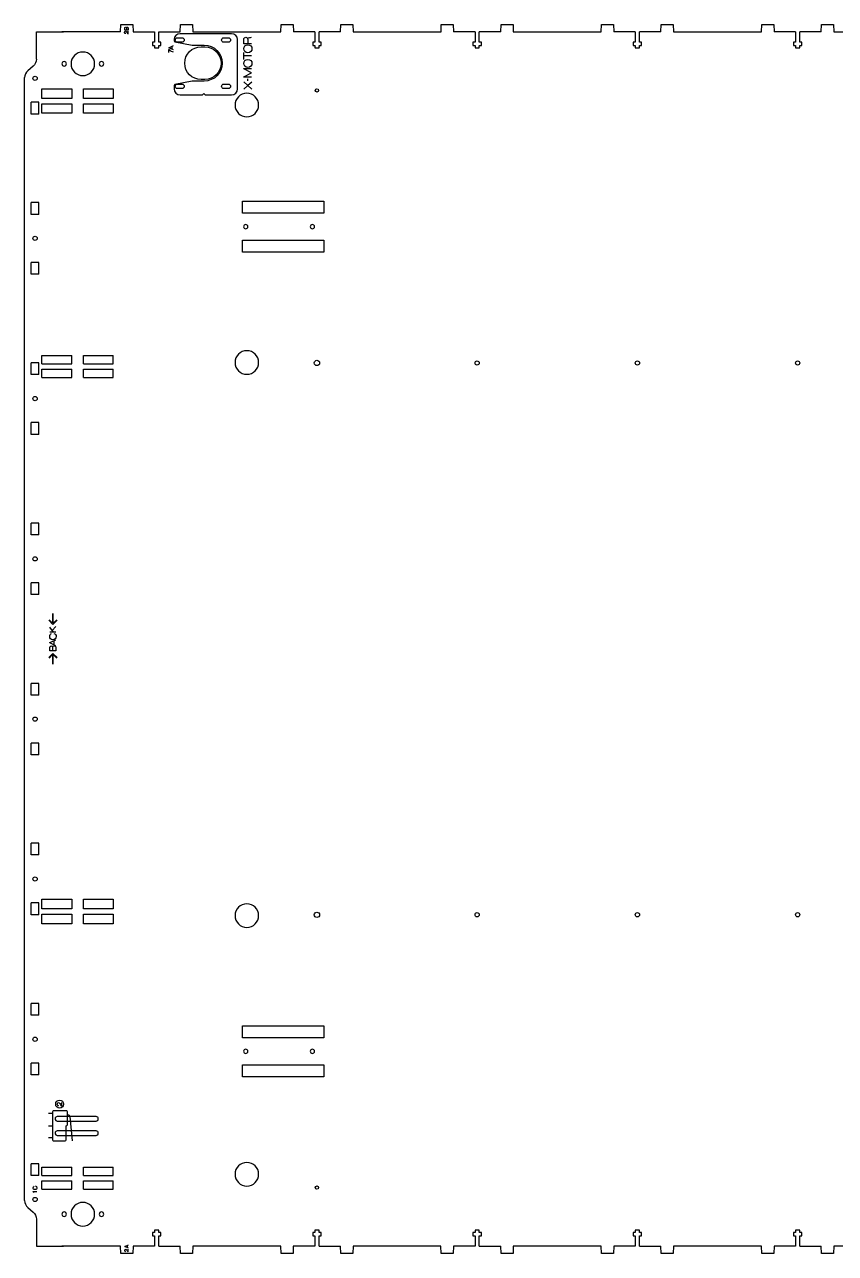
# Model space of a CAD drawing. Header units: millimetres. Extents: x -1172 to -28, y -862 to -38.
# Drawn here: x -1172 to -628, y -862 to -38 of the extents above; entities that cross this region are included whole.
import ezdxf

# ---------------------------------------------------------------- set-up
doc = ezdxf.new("R2010")
doc.units = ezdxf.units.MM
doc.layers.add('CUTS', color=1, linetype='Continuous', true_color=0xff0000)
doc.layers.add('TEXT', color=5, linetype='Continuous', true_color=0x0000ff)

msp = doc.modelspace()

# ---------------------------------------------------------------- linework, layer by layer
at = {"layer": 'CUTS', "color": 1, "lineweight": 25, "true_color": 0xff0000}
for p, q in [((-1107.24, -43.32), (-1107.04, -38.45)), ((-1107.04, -38.45), (-1099.01, -38.45)), ((-1099.01, -38.45), (-1098.81, -43.32)), ((-1067.23, -43.32), (-1067.03, -38.45)), ((-1067.03, -38.45), (-1059, -38.45)), ((-1059, -38.45), (-1058.8, -43.32)), ((-999.9, -43.32), (-999.7, -38.45)), ((-999.7, -38.45), (-991.67, -38.45)), ((-991.67, -38.45), (-991.47, -43.32)), ((-959.89, -43.32), (-959.69, -38.45)), ((-959.69, -38.45), (-951.66, -38.45)), ((-951.66, -38.45), (-951.46, -43.32)), ((-892.56, -43.32), (-892.36, -38.45)), ((-892.36, -38.45), (-884.33, -38.45)), ((-884.33, -38.45), (-884.13, -43.32)), ((-852.55, -43.32), (-852.35, -38.45)), ((-852.35, -38.45), (-844.32, -38.45)), ((-844.32, -38.45), (-844.12, -43.32)), ((-785.22, -43.32), (-785.02, -38.45)), ((-785.02, -38.45), (-776.99, -38.45)), ((-776.99, -38.45), (-776.79, -43.32)), ((-745.21, -43.32), (-745.01, -38.45)), ((-745.01, -38.45), (-736.98, -38.45)), ((-736.98, -38.45), (-736.78, -43.32)), ((-677.88, -43.32), (-677.68, -38.45)), ((-677.68, -38.45), (-669.65, -38.45)), ((-669.65, -38.45), (-669.45, -43.32)), ((-637.87, -43.32), (-637.67, -38.45)), ((-637.67, -38.45), (-629.64, -38.45)), ((-629.64, -38.45), (-629.44, -43.32)), ((-1163.5, -61.61), (-1163.5, -43.32)), ((-1163.5, -43.32), (-1145.39, -43.32)), ((-1107.24, -43.32), (-1146.59, -43.32)), ((-1098.81, -43.32), (-1084.46, -43.32)), ((-1084.46, -43.32), (-1084.46, -50.34)), ((-1081.6, -50.34), (-1081.6, -43.32)), ((-1081.6, -43.32), (-1067.23, -43.32)), ((-1058.8, -43.32), (-999.9, -43.32)), ((-977.12, -43.32), (-991.47, -43.32)), ((-977.12, -43.32), (-977.12, -50.34)), ((-974.26, -50.34), (-974.26, -43.32)), ((-959.89, -43.32), (-974.26, -43.32)), ((-951.46, -43.32), (-892.56, -43.32)), ((-869.78, -43.32), (-884.13, -43.32)), ((-869.78, -43.32), (-869.78, -50.34)), ((-866.92, -50.34), (-866.92, -43.32)), ((-852.55, -43.32), (-866.92, -43.32)), ((-844.12, -43.32), (-785.22, -43.32)), ((-762.44, -43.32), (-776.79, -43.32)), ((-762.44, -43.32), (-762.44, -50.34)), ((-759.58, -50.34), (-759.58, -43.32)), ((-745.21, -43.32), (-759.58, -43.32)), ((-736.78, -43.32), (-677.88, -43.32)), ((-655.1, -43.32), (-669.45, -43.32)), ((-655.1, -43.32), (-655.1, -50.34)), ((-652.24, -50.34), (-652.24, -43.32)), ((-637.87, -43.32), (-652.24, -43.32)), ((-629.44, -43.32), (-570.54, -43.32)), ((-1084.46, -50.34), (-1085.86, -50.34)), ((-1085.86, -50.34), (-1085.86, -52.54)), ((-1085.86, -52.54), (-1084.46, -52.54)), ((-1084.46, -52.54), (-1084.46, -53.98)), ((-1084.46, -53.98), (-1081.6, -53.98)), ((-1080.2, -50.34), (-1081.6, -50.34)), ((-1081.6, -53.98), (-1081.6, -52.54)), ((-1081.6, -52.54), (-1080.2, -52.54)), ((-1080.2, -52.54), (-1080.2, -50.34)), ((-977.12, -50.34), (-978.52, -50.34)), ((-978.52, -50.34), (-978.52, -52.54)), ((-978.52, -52.54), (-977.12, -52.54)), ((-977.12, -52.54), (-977.12, -53.98)), ((-977.12, -53.98), (-974.26, -53.98)), ((-972.86, -50.34), (-974.26, -50.34)), ((-974.26, -53.98), (-974.26, -52.54)), ((-974.26, -52.54), (-972.86, -52.54)), ((-972.86, -52.54), (-972.86, -50.34)), ((-869.78, -50.34), (-871.18, -50.34)), ((-871.18, -50.34), (-871.18, -52.54)), ((-871.18, -52.54), (-869.78, -52.54)), ((-869.78, -52.54), (-869.78, -53.98)), ((-869.78, -53.98), (-866.92, -53.98)), ((-865.52, -50.34), (-866.92, -50.34)), ((-866.92, -53.98), (-866.92, -52.54)), ((-866.92, -52.54), (-865.52, -52.54)), ((-865.52, -52.54), (-865.52, -50.34)), ((-762.44, -50.34), (-763.84, -50.34)), ((-763.84, -50.34), (-763.84, -52.54)), ((-763.84, -52.54), (-762.44, -52.54)), ((-762.44, -52.54), (-762.44, -53.98)), ((-762.44, -53.98), (-759.58, -53.98)), ((-758.18, -50.34), (-759.58, -50.34)), ((-759.58, -53.98), (-759.58, -52.54)), ((-759.58, -52.54), (-758.18, -52.54)), ((-758.18, -52.54), (-758.18, -50.34)), ((-655.1, -50.34), (-656.5, -50.34)), ((-656.5, -50.34), (-656.5, -52.54)), ((-656.5, -52.54), (-655.1, -52.54)), ((-655.1, -52.54), (-655.1, -53.98)), ((-655.1, -53.98), (-652.24, -53.98)), ((-650.84, -50.34), (-652.24, -50.34)), ((-652.24, -52.54), (-650.84, -52.54)), ((-652.24, -53.98), (-652.24, -52.54)), ((-650.84, -52.54), (-650.84, -50.34)), ((-1171.5, -826.13), (-1171.5, -74)), ((-1161.86, -90.53), (-1167.06, -90.53)), ((-1167.06, -98.41), (-1167.06, -90.53)), ((-1161.86, -98.41), (-1161.86, -90.53)), ((-1161.86, -98.41), (-1167.06, -98.41)), ((-1161.86, -157.71), (-1167.06, -157.71)), ((-1167.06, -165.59), (-1167.06, -157.71)), ((-1161.86, -165.59), (-1161.86, -157.71)), ((-1161.86, -165.59), (-1167.06, -165.59)), ((-1161.86, -197.71), (-1167.06, -197.71)), ((-1167.06, -205.59), (-1167.06, -197.71)), ((-1161.86, -205.59), (-1167.06, -205.59)), ((-1161.86, -205.59), (-1161.86, -197.71)), ((-1159.93, -260.03), (-1139.93, -260.03)), ((-1159.93, -265.63), (-1159.93, -260.03)), ((-1139.93, -265.63), (-1139.93, -260.03)), ((-1132.14, -260.03), (-1112.14, -260.03)), ((-1132.14, -265.63), (-1132.14, -260.03)), ((-1112.14, -265.63), (-1112.14, -260.03)), ((-1161.86, -265.05), (-1167.06, -265.05)), ((-1167.06, -272.93), (-1167.06, -265.05)), ((-1161.86, -272.93), (-1161.86, -265.05)), ((-1159.93, -265.63), (-1139.93, -265.63)), ((-1159.93, -269.23), (-1139.93, -269.23)), ((-1159.93, -274.83), (-1159.93, -269.23)), ((-1139.93, -274.83), (-1139.93, -269.23)), ((-1132.14, -265.63), (-1112.14, -265.63)), ((-1132.14, -274.83), (-1132.14, -269.23)), ((-1132.14, -269.23), (-1112.14, -269.23)), ((-1112.14, -274.83), (-1112.14, -269.23)), ((-1161.86, -272.93), (-1167.06, -272.93)), ((-1159.93, -274.83), (-1139.93, -274.83)), ((-1132.14, -274.83), (-1112.14, -274.83)), ((-1161.86, -305.05), (-1167.06, -305.05)), ((-1167.06, -312.93), (-1167.06, -305.05)), ((-1161.86, -312.93), (-1161.86, -305.05)), ((-1161.86, -312.93), (-1167.06, -312.93)), ((-1161.86, -372.39), (-1167.06, -372.39)), ((-1167.06, -380.27), (-1167.06, -372.39)), ((-1161.86, -380.27), (-1161.86, -372.39)), ((-1161.86, -380.27), (-1167.06, -380.27)), ((-1161.86, -412.39), (-1167.06, -412.39)), ((-1167.06, -420.27), (-1167.06, -412.39)), ((-1161.86, -420.27), (-1161.86, -412.39)), ((-1161.86, -420.27), (-1167.06, -420.27)), ((-1161.86, -479.73), (-1167.06, -479.73)), ((-1167.06, -487.61), (-1167.06, -479.73)), ((-1161.86, -487.61), (-1161.86, -479.73)), ((-1161.86, -487.61), (-1167.06, -487.61)), ((-1161.86, -519.73), (-1167.06, -519.73)), ((-1167.06, -527.61), (-1167.06, -519.73)), ((-1161.86, -527.61), (-1161.86, -519.73)), ((-1161.86, -527.61), (-1167.06, -527.61)), ((-1161.86, -586.8), (-1167.06, -586.8)), ((-1167.06, -594.68), (-1167.06, -586.8)), ((-1161.86, -594.68), (-1161.86, -586.8)), ((-1161.86, -594.68), (-1167.06, -594.68)), ((-1161.86, -626.8), (-1167.06, -626.8)), ((-1167.06, -634.68), (-1167.06, -626.8)), ((-1161.86, -634.68), (-1161.86, -626.8)), ((-1161.86, -634.68), (-1167.06, -634.68)), ((-1161.86, -694.14), (-1167.06, -694.14)), ((-1167.06, -702.02), (-1167.06, -694.14)), ((-1161.86, -702.02), (-1161.86, -694.14)), ((-1161.86, -702.02), (-1167.06, -702.02)), ((-1161.86, -734.14), (-1167.06, -734.14)), ((-1167.06, -742.02), (-1167.06, -734.14)), ((-1161.86, -742.02), (-1161.86, -734.14)), ((-1161.86, -742.02), (-1167.06, -742.02)), ((-1161.86, -801.48), (-1167.06, -801.48)), ((-1167.06, -809.36), (-1167.06, -801.48)), ((-1161.86, -809.36), (-1161.86, -801.48)), ((-1159.93, -803.74), (-1139.93, -803.74)), ((-1159.93, -809.34), (-1159.93, -803.74)), ((-1139.93, -809.34), (-1139.93, -803.74)), ((-1132.14, -803.74), (-1112.14, -803.74)), ((-1132.14, -809.34), (-1132.14, -803.74)), ((-1112.14, -809.34), (-1112.14, -803.74)), ((-1161.86, -809.36), (-1167.06, -809.36)), ((-1159.93, -809.34), (-1139.93, -809.34)), ((-1159.93, -812.94), (-1139.93, -812.94)), ((-1159.93, -818.54), (-1159.93, -812.94)), ((-1139.93, -818.54), (-1139.93, -812.94)), ((-1132.14, -809.34), (-1112.14, -809.34)), ((-1132.14, -818.54), (-1132.14, -812.94)), ((-1132.14, -812.94), (-1112.14, -812.94)), ((-1112.14, -818.54), (-1112.14, -812.94)), ((-1159.93, -818.54), (-1139.93, -818.54)), ((-1132.14, -818.54), (-1112.14, -818.54)), ((-1163.5, -838.52), (-1163.5, -856.68)), ((-1084.46, -847.46), (-1085.86, -847.46)), ((-1085.86, -847.46), (-1085.86, -849.66)), ((-1081.6, -846.02), (-1084.46, -846.02)), ((-1084.46, -846.02), (-1084.46, -847.46)), ((-1081.6, -847.46), (-1081.6, -846.02)), ((-1080.2, -847.46), (-1081.6, -847.46)), ((-1080.2, -849.66), (-1080.2, -847.46)), ((-977.12, -847.46), (-978.52, -847.46)), ((-978.52, -847.46), (-978.52, -849.66)), ((-974.26, -846.02), (-977.12, -846.02)), ((-977.12, -846.02), (-977.12, -847.46)), ((-974.26, -847.46), (-974.26, -846.02)), ((-972.86, -847.46), (-974.26, -847.46)), ((-972.86, -849.66), (-972.86, -847.46)), ((-869.78, -847.46), (-871.18, -847.46)), ((-871.18, -847.46), (-871.18, -849.66)), ((-866.92, -846.02), (-869.78, -846.02)), ((-869.78, -846.02), (-869.78, -847.46)), ((-866.92, -847.46), (-866.92, -846.02)), ((-865.52, -847.46), (-866.92, -847.46)), ((-865.52, -849.66), (-865.52, -847.46)), ((-763.84, -847.46), (-763.84, -849.66)), ((-762.44, -847.46), (-763.84, -847.46)), ((-759.58, -846.02), (-762.44, -846.02)), ((-762.44, -846.02), (-762.44, -847.46)), ((-759.58, -847.46), (-759.58, -846.02)), ((-758.18, -847.46), (-759.58, -847.46)), ((-758.18, -849.66), (-758.18, -847.46)), ((-655.1, -847.46), (-656.5, -847.46)), ((-656.5, -847.46), (-656.5, -849.66)), ((-652.24, -846.02), (-655.1, -846.02)), ((-655.1, -846.02), (-655.1, -847.46)), ((-652.24, -847.46), (-652.24, -846.02)), ((-650.84, -847.46), (-652.24, -847.46)), ((-650.84, -849.66), (-650.84, -847.46)), ((-1085.86, -849.66), (-1084.46, -849.66)), ((-1084.46, -849.66), (-1084.46, -856.68)), ((-1081.6, -856.68), (-1081.6, -849.66)), ((-1081.6, -849.66), (-1080.2, -849.66)), ((-978.52, -849.66), (-977.12, -849.66)), ((-977.12, -849.66), (-977.12, -856.68)), ((-974.26, -856.68), (-974.26, -849.66)), ((-974.26, -849.66), (-972.86, -849.66)), ((-871.18, -849.66), (-869.78, -849.66)), ((-869.78, -849.66), (-869.78, -856.68)), ((-866.92, -856.68), (-866.92, -849.66)), ((-866.92, -849.66), (-865.52, -849.66)), ((-763.84, -849.66), (-762.44, -849.66)), ((-762.44, -849.66), (-762.44, -856.68)), ((-759.58, -856.68), (-759.58, -849.66)), ((-759.58, -849.66), (-758.18, -849.66)), ((-656.5, -849.66), (-655.1, -849.66)), ((-655.1, -849.66), (-655.1, -856.68)), ((-652.24, -856.68), (-652.24, -849.66)), ((-652.24, -849.66), (-650.84, -849.66)), ((-1163.5, -856.68), (-1145.39, -856.68)), ((-1107.26, -856.68), (-1146.59, -856.68)), ((-1107.06, -861.55), (-1107.26, -856.68)), ((-1099.03, -861.55), (-1107.06, -861.55)), ((-1098.83, -856.68), (-1099.03, -861.55)), ((-1084.46, -856.68), (-1098.83, -856.68)), ((-1081.6, -856.68), (-1067.25, -856.68)), ((-1067.05, -861.55), (-1067.25, -856.68)), ((-1059.01, -861.55), (-1067.05, -861.55)), ((-1058.81, -856.68), (-1059.01, -861.55)), ((-999.92, -856.68), (-1058.81, -856.68)), ((-999.72, -861.55), (-999.92, -856.68)), ((-991.69, -861.55), (-999.72, -861.55)), ((-991.49, -856.68), (-991.69, -861.55)), ((-977.12, -856.68), (-991.49, -856.68)), ((-974.26, -856.68), (-959.91, -856.68)), ((-959.71, -861.55), (-959.91, -856.68)), ((-951.67, -861.55), (-959.71, -861.55)), ((-951.47, -856.68), (-951.67, -861.55)), ((-892.58, -856.68), (-951.47, -856.68)), ((-892.38, -861.55), (-892.58, -856.68)), ((-884.35, -861.55), (-892.38, -861.55)), ((-884.15, -856.68), (-884.35, -861.55)), ((-869.78, -856.68), (-884.15, -856.68)), ((-866.92, -856.68), (-852.57, -856.68)), ((-852.37, -861.55), (-852.57, -856.68)), ((-844.33, -861.55), (-852.37, -861.55)), ((-844.13, -856.68), (-844.33, -861.55)), ((-785.24, -856.68), (-844.13, -856.68)), ((-785.04, -861.55), (-785.24, -856.68)), ((-777.01, -861.55), (-785.04, -861.55)), ((-776.81, -856.68), (-777.01, -861.55)), ((-762.44, -856.68), (-776.81, -856.68)), ((-759.58, -856.68), (-745.23, -856.68)), ((-745.03, -861.55), (-745.23, -856.68)), ((-736.99, -861.55), (-745.03, -861.55)), ((-736.79, -856.68), (-736.99, -861.55)), ((-677.9, -856.68), (-736.79, -856.68)), ((-677.7, -861.55), (-677.9, -856.68)), ((-669.67, -861.55), (-677.7, -861.55)), ((-669.47, -856.68), (-669.67, -861.55)), ((-655.1, -856.68), (-669.47, -856.68)), ((-652.24, -856.68), (-637.89, -856.68)), ((-637.69, -861.55), (-637.89, -856.68)), ((-629.66, -861.55), (-637.69, -861.55)), ((-629.46, -856.68), (-629.66, -861.55)), ((-570.56, -856.68), (-629.46, -856.68))]:
    msp.add_line(p, q, dxfattribs=at)
for points in [[(-1069.06, -47.32), (-1066.05, -47.32), (-1066.05, -47.32)], [(-1038.06, -47.32), (-1035.05, -47.32), (-1035.05, -47.32)], [(-1066.05, -50.32), (-1069.06, -50.32)], [(-1053.3, -53.37), (-1050.8, -53.37), (-1050.8, -53.37)], [(-1035.05, -50.32), (-1038.06, -50.32)], [(-1165.66, -66.26), (-1169.34, -69.35)], [(-1159.93, -87.87), (-1159.93, -81.46), (-1139.93, -81.46), (-1139.93, -87.87), (-1159.93, -87.87), (-1159.93, -87.87)], [(-1132.14, -87.87), (-1132.14, -81.46), (-1112.14, -81.46), (-1112.14, -87.87), (-1132.14, -87.87), (-1132.14, -87.87)], [(-1069.06, -78.32), (-1066.05, -78.32), (-1066.05, -78.32)], [(-1066.05, -81.32), (-1069.06, -81.32)], [(-1050.8, -75.27), (-1053.3, -75.27)], [(-1038.06, -78.32), (-1035.05, -78.32), (-1035.05, -78.32)], [(-1035.05, -81.32), (-1038.06, -81.32)], [(-1159.93, -97.87), (-1159.93, -91.47), (-1139.93, -91.47), (-1139.93, -97.87), (-1159.93, -97.87), (-1159.93, -97.87)], [(-1132.14, -97.87), (-1132.14, -91.47), (-1112.14, -91.47), (-1112.14, -97.87), (-1132.14, -97.87), (-1132.14, -97.87)], [(-997.28, -156.84), (-970.98, -156.84), (-970.98, -164.84), (-1025.57, -164.84), (-1025.57, -156.84), (-997.28, -156.84), (-997.28, -156.84)], [(-1004.77, -190.84), (-1025.57, -190.84), (-1025.57, -182.84), (-970.98, -182.84), (-970.98, -190.84), (-1004.77, -190.84), (-1004.77, -190.84)], [(-1159.93, -630.77), (-1159.93, -624.37), (-1139.93, -624.37), (-1139.93, -630.77), (-1159.93, -630.77), (-1159.93, -630.77)], [(-1132.14, -630.77), (-1132.14, -624.37), (-1112.14, -624.37), (-1112.14, -630.77), (-1132.14, -630.77), (-1132.14, -630.77)], [(-1159.93, -640.77), (-1159.93, -634.37), (-1139.93, -634.37), (-1139.93, -640.77), (-1159.93, -640.77), (-1159.93, -640.77)], [(-1132.14, -640.77), (-1132.14, -634.37), (-1112.14, -634.37), (-1112.14, -640.77), (-1132.14, -640.77), (-1132.14, -640.77)], [(-997.28, -709.16), (-970.98, -709.16), (-970.98, -717.16), (-1025.57, -717.16), (-1025.57, -709.16), (-997.28, -709.16), (-997.28, -709.16)], [(-1004.77, -743.16), (-1025.57, -743.16), (-1025.57, -735.16), (-970.98, -735.16), (-970.98, -743.16), (-1004.77, -743.16), (-1004.77, -743.16)], [(-1123.6, -769.87), (-1149.6, -769.87), (-1149.6, -769.87)], [(-1149.6, -772.87), (-1123.6, -772.87)], [(-1123.6, -779.47), (-1149.6, -779.47), (-1149.6, -779.47)], [(-1149.6, -782.47), (-1123.6, -782.47)], [(-1169.34, -830.78), (-1165.66, -833.87)]]:
    msp.add_lwpolyline(points, dxfattribs=at)
for points in [[(-1070.56, -48.82), (-1070.56, -47.99), (-1069.88, -47.32), (-1069.06, -47.32)], [(-1069.06, -50.32), (-1069.88, -50.32), (-1070.56, -49.65), (-1070.56, -48.82)], [(-1066.05, -47.32), (-1065.22, -47.32), (-1064.55, -47.99), (-1064.55, -48.82)], [(-1064.55, -48.82), (-1064.55, -49.65), (-1065.22, -50.32), (-1066.05, -50.32)], [(-1039.56, -48.82), (-1039.56, -47.99), (-1038.89, -47.32), (-1038.06, -47.32)], [(-1038.06, -50.32), (-1038.89, -50.32), (-1039.56, -49.65), (-1039.56, -48.82)], [(-1035.05, -47.32), (-1034.22, -47.32), (-1033.55, -47.99), (-1033.55, -48.82)], [(-1033.55, -48.82), (-1033.55, -49.65), (-1034.22, -50.32), (-1035.05, -50.32)], [(-1132.48, -56.82), (-1136.84, -56.82), (-1140.37, -60.35), (-1140.37, -64.72)], [(-1124.57, -64.72), (-1124.57, -60.35), (-1128.11, -56.82), (-1132.48, -56.82)], [(-1064.25, -64.32), (-1064.25, -58.27), (-1059.35, -53.37), (-1053.3, -53.37)], [(-1050.8, -53.37), (-1044.75, -53.37), (-1039.85, -58.27), (-1039.85, -64.32)], [(-1163.5, -61.61), (-1163.5, -63.17), (-1164.47, -65.26), (-1165.66, -66.26)], [(-1144.98, -63.22), (-1145.8, -63.22), (-1146.48, -63.89), (-1146.48, -64.72)], [(-1146.48, -64.72), (-1146.48, -65.54), (-1145.8, -66.22), (-1144.98, -66.22)], [(-1143.48, -64.72), (-1143.48, -63.89), (-1144.15, -63.22), (-1144.98, -63.22)], [(-1144.98, -66.22), (-1144.15, -66.22), (-1143.48, -65.54), (-1143.48, -64.72)], [(-1140.37, -64.72), (-1140.37, -69.08), (-1136.84, -72.62), (-1132.48, -72.62)], [(-1132.48, -72.62), (-1128.11, -72.62), (-1124.57, -69.08), (-1124.57, -64.72)], [(-1119.97, -63.22), (-1120.8, -63.22), (-1121.47, -63.89), (-1121.47, -64.72)], [(-1121.47, -64.72), (-1121.47, -65.54), (-1120.8, -66.22), (-1119.97, -66.22)], [(-1118.48, -64.72), (-1118.48, -63.89), (-1119.15, -63.22), (-1119.97, -63.22)], [(-1119.97, -66.22), (-1119.15, -66.22), (-1118.48, -65.54), (-1118.48, -64.72)], [(-1053.3, -75.27), (-1059.35, -75.27), (-1064.25, -70.37), (-1064.25, -64.32)], [(-1039.85, -64.32), (-1039.85, -70.37), (-1044.75, -75.27), (-1050.8, -75.27)], [(-1169.34, -69.35), (-1170.53, -70.35), (-1171.5, -72.44), (-1171.5, -74)], [(-1165.88, -74.47), (-1165.88, -73.69), (-1165.24, -73.05), (-1164.46, -73.05)], [(-1164.46, -73.05), (-1163.67, -73.05), (-1163.03, -73.69), (-1163.03, -74.47)], [(-1164.46, -75.9), (-1165.24, -75.9), (-1165.88, -75.26), (-1165.88, -74.47)], [(-1163.03, -74.47), (-1163.03, -75.26), (-1163.67, -75.9), (-1164.46, -75.9)], [(-1070.56, -79.82), (-1070.56, -78.99), (-1069.88, -78.32), (-1069.06, -78.32)], [(-1069.06, -81.32), (-1069.88, -81.32), (-1070.56, -80.65), (-1070.56, -79.82)], [(-1066.05, -78.32), (-1065.22, -78.32), (-1064.55, -78.99), (-1064.55, -79.82)], [(-1064.55, -79.82), (-1064.55, -80.65), (-1065.22, -81.32), (-1066.05, -81.32)], [(-1039.56, -79.82), (-1039.56, -78.99), (-1038.89, -78.32), (-1038.06, -78.32)], [(-1038.06, -81.32), (-1038.89, -81.32), (-1039.56, -80.65), (-1039.56, -79.82)], [(-1035.05, -78.32), (-1034.22, -78.32), (-1033.55, -78.99), (-1033.55, -79.82)], [(-1033.55, -79.82), (-1033.55, -80.65), (-1034.22, -81.32), (-1035.05, -81.32)], [(-976.83, -82.55), (-976.83, -81.92), (-976.32, -81.41), (-975.69, -81.41)], [(-975.69, -81.41), (-975.06, -81.41), (-974.55, -81.92), (-974.55, -82.55)], [(-1022.63, -84.46), (-1027, -84.46), (-1030.53, -88), (-1030.53, -92.36)], [(-1014.73, -92.36), (-1014.73, -88), (-1018.27, -84.46), (-1022.63, -84.46)], [(-975.69, -83.69), (-976.32, -83.69), (-976.83, -83.18), (-976.83, -82.55)], [(-974.55, -82.55), (-974.55, -83.18), (-975.06, -83.69), (-975.69, -83.69)], [(-1030.53, -92.36), (-1030.53, -96.72), (-1027, -100.26), (-1022.63, -100.26)], [(-1022.63, -100.26), (-1018.27, -100.26), (-1014.73, -96.72), (-1014.73, -92.36)], [(-1023.34, -172.41), (-1024.13, -172.41), (-1024.77, -173.05), (-1024.77, -173.84)], [(-1021.92, -173.84), (-1021.92, -173.05), (-1022.55, -172.41), (-1023.34, -172.41)], [(-978.7, -172.41), (-979.49, -172.41), (-980.13, -173.05), (-980.13, -173.84)], [(-977.28, -173.84), (-977.28, -173.05), (-977.92, -172.41), (-978.7, -172.41)], [(-1165.88, -181.65), (-1165.88, -180.86), (-1165.24, -180.23), (-1164.46, -180.23)], [(-1164.46, -180.23), (-1163.67, -180.23), (-1163.03, -180.86), (-1163.03, -181.65)], [(-1024.77, -173.84), (-1024.77, -174.62), (-1024.13, -175.26), (-1023.34, -175.26)], [(-1023.34, -175.26), (-1022.55, -175.26), (-1021.92, -174.62), (-1021.92, -173.84)], [(-980.13, -173.84), (-980.13, -174.62), (-979.49, -175.26), (-978.7, -175.26)], [(-978.7, -175.26), (-977.92, -175.26), (-977.28, -174.62), (-977.28, -173.84)], [(-1164.46, -183.07), (-1165.24, -183.07), (-1165.88, -182.44), (-1165.88, -181.65)], [(-1163.03, -181.65), (-1163.03, -182.44), (-1163.67, -183.07), (-1164.46, -183.07)], [(-1022.63, -256.89), (-1027, -256.89), (-1030.53, -260.43), (-1030.53, -264.79)], [(-1014.73, -264.79), (-1014.73, -260.43), (-1018.27, -256.89), (-1022.63, -256.89)], [(-977.47, -265.12), (-977.47, -264.13), (-976.67, -263.33), (-975.69, -263.33)], [(-975.69, -263.33), (-974.71, -263.33), (-973.91, -264.13), (-973.91, -265.12)], [(-1030.53, -264.79), (-1030.53, -269.16), (-1027, -272.69), (-1022.63, -272.69)], [(-1022.63, -272.69), (-1018.27, -272.69), (-1014.73, -269.16), (-1014.73, -264.79)], [(-975.69, -266.9), (-976.67, -266.9), (-977.47, -266.1), (-977.47, -265.12)], [(-973.91, -265.12), (-973.91, -266.1), (-974.71, -266.9), (-975.69, -266.9)], [(-869.77, -265.12), (-869.77, -264.33), (-869.14, -263.69), (-868.35, -263.69)], [(-868.35, -266.54), (-869.14, -266.54), (-869.77, -265.9), (-869.77, -265.12)], [(-868.35, -263.69), (-867.56, -263.69), (-866.93, -264.33), (-866.93, -265.12)], [(-866.93, -265.12), (-866.93, -265.9), (-867.56, -266.54), (-868.35, -266.54)], [(-762.43, -265.12), (-762.43, -264.33), (-761.8, -263.69), (-761.01, -263.69)], [(-761.01, -266.54), (-761.8, -266.54), (-762.43, -265.9), (-762.43, -265.12)], [(-761.01, -263.69), (-760.22, -263.69), (-759.59, -264.33), (-759.59, -265.12)], [(-759.59, -265.12), (-759.59, -265.9), (-760.22, -266.54), (-761.01, -266.54)], [(-655.1, -265.12), (-655.1, -264.33), (-654.46, -263.69), (-653.67, -263.69)], [(-653.67, -266.54), (-654.46, -266.54), (-655.1, -265.9), (-655.1, -265.12)], [(-653.67, -263.69), (-652.89, -263.69), (-652.25, -264.33), (-652.25, -265.12)], [(-652.25, -265.12), (-652.25, -265.9), (-652.89, -266.54), (-653.67, -266.54)], [(-1165.88, -288.99), (-1165.88, -288.2), (-1165.24, -287.57), (-1164.46, -287.57)], [(-1164.46, -287.57), (-1163.67, -287.57), (-1163.03, -288.2), (-1163.03, -288.99)], [(-1164.46, -290.41), (-1165.24, -290.41), (-1165.88, -289.78), (-1165.88, -288.99)], [(-1163.03, -288.99), (-1163.03, -289.78), (-1163.67, -290.41), (-1164.46, -290.41)], [(-1165.88, -396.33), (-1165.88, -395.54), (-1165.24, -394.91), (-1164.46, -394.91)], [(-1164.46, -394.91), (-1163.67, -394.91), (-1163.03, -395.54), (-1163.03, -396.33)], [(-1164.46, -397.75), (-1165.24, -397.75), (-1165.88, -397.12), (-1165.88, -396.33)], [(-1163.03, -396.33), (-1163.03, -397.12), (-1163.67, -397.75), (-1164.46, -397.75)], [(-1165.88, -503.67), (-1165.88, -502.88), (-1165.24, -502.25), (-1164.46, -502.25)], [(-1164.46, -505.09), (-1165.24, -505.09), (-1165.88, -504.46), (-1165.88, -503.67)], [(-1164.46, -502.25), (-1163.67, -502.25), (-1163.03, -502.88), (-1163.03, -503.67)], [(-1163.03, -503.67), (-1163.03, -504.46), (-1163.67, -505.09), (-1164.46, -505.09)], [(-1165.88, -610.74), (-1165.88, -609.95), (-1165.24, -609.32), (-1164.46, -609.32)], [(-1164.46, -612.17), (-1165.24, -612.17), (-1165.88, -611.53), (-1165.88, -610.74)], [(-1164.46, -609.32), (-1163.67, -609.32), (-1163.03, -609.95), (-1163.03, -610.74)], [(-1163.03, -610.74), (-1163.03, -611.53), (-1163.67, -612.17), (-1164.46, -612.17)], [(-1022.63, -627.37), (-1027, -627.37), (-1030.53, -630.9), (-1030.53, -635.27)], [(-1014.73, -635.27), (-1014.73, -630.9), (-1018.27, -627.37), (-1022.63, -627.37)], [(-977.47, -634.73), (-977.47, -633.74), (-976.67, -632.95), (-975.69, -632.95)], [(-975.69, -632.95), (-974.71, -632.95), (-973.91, -633.74), (-973.91, -634.73)], [(-869.77, -634.73), (-869.77, -633.94), (-869.14, -633.3), (-868.35, -633.3)], [(-868.35, -633.3), (-867.56, -633.3), (-866.93, -633.94), (-866.93, -634.73)], [(-762.43, -634.73), (-762.43, -633.94), (-761.8, -633.3), (-761.01, -633.3)], [(-761.01, -633.3), (-760.22, -633.3), (-759.59, -633.94), (-759.59, -634.73)], [(-655.1, -634.73), (-655.1, -633.94), (-654.46, -633.3), (-653.67, -633.3)], [(-653.67, -633.3), (-652.89, -633.3), (-652.25, -633.94), (-652.25, -634.73)], [(-1030.53, -635.27), (-1030.53, -639.63), (-1027, -643.17), (-1022.63, -643.17)], [(-1022.63, -643.17), (-1018.27, -643.17), (-1014.73, -639.63), (-1014.73, -635.27)], [(-975.69, -636.51), (-976.67, -636.51), (-977.47, -635.71), (-977.47, -634.73)], [(-973.91, -634.73), (-973.91, -635.71), (-974.71, -636.51), (-975.69, -636.51)], [(-868.35, -636.15), (-869.14, -636.15), (-869.77, -635.51), (-869.77, -634.73)], [(-866.93, -634.73), (-866.93, -635.51), (-867.56, -636.15), (-868.35, -636.15)], [(-761.01, -636.15), (-761.8, -636.15), (-762.43, -635.51), (-762.43, -634.73)], [(-759.59, -634.73), (-759.59, -635.51), (-760.22, -636.15), (-761.01, -636.15)], [(-653.67, -636.15), (-654.46, -636.15), (-655.1, -635.51), (-655.1, -634.73)], [(-652.25, -634.73), (-652.25, -635.51), (-652.89, -636.15), (-653.67, -636.15)], [(-1165.88, -718.08), (-1165.88, -717.29), (-1165.24, -716.66), (-1164.46, -716.66)], [(-1164.46, -719.51), (-1165.24, -719.51), (-1165.88, -718.87), (-1165.88, -718.08)], [(-1164.46, -716.66), (-1163.67, -716.66), (-1163.03, -717.29), (-1163.03, -718.08)], [(-1163.03, -718.08), (-1163.03, -718.87), (-1163.67, -719.51), (-1164.46, -719.51)], [(-1023.34, -724.74), (-1024.13, -724.74), (-1024.77, -725.38), (-1024.77, -726.16)], [(-1024.77, -726.16), (-1024.77, -726.95), (-1024.13, -727.59), (-1023.34, -727.59)], [(-1021.92, -726.16), (-1021.92, -725.38), (-1022.55, -724.74), (-1023.34, -724.74)], [(-1023.34, -727.59), (-1022.55, -727.59), (-1021.92, -726.95), (-1021.92, -726.16)], [(-978.7, -724.74), (-979.49, -724.74), (-980.13, -725.38), (-980.13, -726.16)], [(-980.13, -726.16), (-980.13, -726.95), (-979.49, -727.59), (-978.7, -727.59)], [(-977.28, -726.16), (-977.28, -725.38), (-977.92, -724.74), (-978.7, -724.74)], [(-978.7, -727.59), (-977.92, -727.59), (-977.28, -726.95), (-977.28, -726.16)], [(-1149.6, -769.87), (-1150.43, -769.87), (-1151.1, -770.54), (-1151.1, -771.37)], [(-1151.1, -771.37), (-1151.1, -772.2), (-1150.43, -772.87), (-1149.6, -772.87)], [(-1122.1, -771.37), (-1122.1, -770.54), (-1122.77, -769.87), (-1123.6, -769.87)], [(-1123.6, -772.87), (-1122.77, -772.87), (-1122.1, -772.2), (-1122.1, -771.37)], [(-1149.6, -779.47), (-1150.43, -779.47), (-1151.1, -780.14), (-1151.1, -780.97)], [(-1151.1, -780.97), (-1151.1, -781.79), (-1150.43, -782.47), (-1149.6, -782.47)], [(-1122.1, -780.97), (-1122.1, -780.14), (-1122.77, -779.47), (-1123.6, -779.47)], [(-1123.6, -782.47), (-1122.77, -782.47), (-1122.1, -781.79), (-1122.1, -780.97)], [(-1022.63, -800.6), (-1027, -800.6), (-1030.53, -804.14), (-1030.53, -808.5)], [(-1014.73, -808.5), (-1014.73, -804.14), (-1018.27, -800.6), (-1022.63, -800.6)], [(-1030.53, -808.5), (-1030.53, -812.86), (-1027, -816.4), (-1022.63, -816.4)], [(-1022.63, -816.4), (-1018.27, -816.4), (-1014.73, -812.86), (-1014.73, -808.5)], [(-976.83, -817.44), (-976.83, -816.81), (-976.32, -816.3), (-975.69, -816.3)], [(-975.69, -818.58), (-976.32, -818.58), (-976.83, -818.07), (-976.83, -817.44)], [(-975.69, -816.3), (-975.06, -816.3), (-974.55, -816.81), (-974.55, -817.44)], [(-974.55, -817.44), (-974.55, -818.07), (-975.06, -818.58), (-975.69, -818.58)], [(-1171.5, -826.13), (-1171.5, -827.69), (-1170.53, -829.78), (-1169.34, -830.78)], [(-1165.88, -825.42), (-1165.88, -824.63), (-1165.24, -824), (-1164.46, -824)], [(-1164.46, -826.85), (-1165.24, -826.85), (-1165.88, -826.21), (-1165.88, -825.42)], [(-1164.46, -824), (-1163.67, -824), (-1163.03, -824.63), (-1163.03, -825.42)], [(-1163.03, -825.42), (-1163.03, -826.21), (-1163.67, -826.85), (-1164.46, -826.85)], [(-1132.48, -827.39), (-1136.84, -827.39), (-1140.37, -830.92), (-1140.37, -835.28)], [(-1124.57, -835.28), (-1124.57, -830.92), (-1128.11, -827.39), (-1132.48, -827.39)], [(-1165.66, -833.87), (-1164.47, -834.87), (-1163.5, -836.96), (-1163.5, -838.52)], [(-1144.98, -833.79), (-1145.8, -833.79), (-1146.48, -834.46), (-1146.48, -835.29)], [(-1146.48, -835.29), (-1146.48, -836.11), (-1145.8, -836.79), (-1144.98, -836.79)], [(-1143.48, -835.29), (-1143.48, -834.46), (-1144.15, -833.79), (-1144.98, -833.79)], [(-1144.98, -836.79), (-1144.15, -836.79), (-1143.48, -836.11), (-1143.48, -835.29)], [(-1140.37, -835.28), (-1140.37, -839.65), (-1136.84, -843.19), (-1132.48, -843.19)], [(-1132.48, -843.19), (-1128.11, -843.19), (-1124.57, -839.65), (-1124.57, -835.28)], [(-1119.97, -833.79), (-1120.8, -833.79), (-1121.47, -834.46), (-1121.47, -835.29)], [(-1121.47, -835.29), (-1121.47, -836.11), (-1120.8, -836.79), (-1119.97, -836.79)], [(-1118.48, -835.29), (-1118.48, -834.46), (-1119.15, -833.79), (-1119.97, -833.79)], [(-1119.97, -836.79), (-1119.15, -836.79), (-1118.48, -836.11), (-1118.48, -835.29)]]:
    msp.add_open_spline(points, degree=3, dxfattribs=at)
at = {"layer": 'TEXT', "color": 5, "lineweight": 25, "true_color": 0x0000ff}
for points in [[(-1104.43, -42.12), (-1104.43, -40.81)], [(-1102.01, -40.89), (-1102.01, -42.12), (-1104.43, -42.12), (-1104.43, -42.12)], [(-1103.28, -40.69), (-1103.28, -42.12)], [(-1103.28, -40.69), (-1103.28, -40.69)], [(-1103.13, -43.34), (-1102.83, -43.92)], [(-1102.08, -44.54), (-1102.08, -42.77)], [(-1032.85, -44.54), (-1067.35, -44.54)], [(-1028.85, -81.54), (-1028.85, -48.54)], [(-1019.41, -51.25), (-1024.62, -51.25), (-1024.62, -48.39)], [(-1021.95, -48.19), (-1021.94, -48.2)], [(-1021.94, -48.2), (-1021.93, -51.25)], [(-1074.87, -57.25), (-1074.87, -55.14), (-1074.76, -55.14)], [(-1071.84, -55.45), (-1074.86, -54.07), (-1074.86, -53.96), (-1071.84, -52.57)], [(-1072.84, -53.03), (-1072.84, -55)], [(-1070.94, -50.06), (-1059.31, -52.3), (-1051.1, -52.29)], [(-1024.62, -61.74), (-1024.62, -57.25)], [(-1019.41, -59.48), (-1024.62, -59.48)], [(-1019.41, -73.75), (-1024.62, -73.75), (-1024.62, -73.5), (-1019.55, -70.77), (-1019.55, -70.75), (-1024.62, -68.03), (-1024.62, -67.79), (-1019.41, -67.79)], [(-1071.35, -80.29), (-1071.35, -81.54)], [(-1051.1, -76.29), (-1059.32, -76.29), (-1070.94, -78.52)], [(-1024.74, -76.86), (-1021.95, -79.29)], [(-1019.29, -81.72), (-1021.95, -79.29), (-1024.74, -81.64)], [(-1019.29, -76.98), (-1021.95, -79.29)], [(-1021.9, -76.2), (-1021.9, -74.81)], [(-1067.35, -85.54), (-1052.22, -85.54), (-1051.33, -84.66), (-1050.45, -85.54), (-1032.85, -85.54), (-1032.85, -85.54)], [(-1152.71, -432.95), (-1152.71, -439.49), (-1155.11, -437.09)], [(-1149.92, -437.1), (-1152.31, -439.49), (-1152.31, -432.95)], [(-1149.73, -437.4), (-1152.51, -440.18), (-1155.29, -437.4)], [(-1152.07, -445.52), (-1154.69, -442.1)], [(-1153.04, -444.26), (-1150.52, -441.71)], [(-1150.52, -445.52), (-1154.69, -445.52)], [(-1150.52, -454.5), (-1154.69, -452.59), (-1154.69, -452.43), (-1150.52, -450.52)], [(-1151.9, -451.15), (-1151.9, -453.88)], [(-1155.29, -462.5), (-1152.51, -459.72), (-1149.73, -462.5)], [(-1155.1, -462.8), (-1152.71, -460.41), (-1152.71, -466.94)], [(-1154.69, -458.02), (-1154.69, -455.75)], [(-1150.52, -455.9), (-1150.52, -458.02), (-1154.69, -458.02), (-1154.69, -458.02)], [(-1152.7, -455.55), (-1152.71, -458.02)], [(-1152.71, -455.55), (-1152.7, -455.55)], [(-1152.31, -466.94), (-1152.31, -460.41), (-1149.91, -462.8)], [(-1147.9, -761.16), (-1147.53, -761.89)], [(-1146.59, -762.66), (-1146.59, -760.44)], [(-1152.8, -767.83), (-1155.41, -767.83)], [(-1152.8, -766.7), (-1152.8, -785.49)], [(-1143.29, -766.13), (-1152.24, -766.13)], [(-1142.72, -774.87), (-1142.72, -766.7)], [(-1141.2, -769.87), (-1139.67, -786.06)], [(-1152.8, -776.39), (-1155.41, -776.39)], [(-1143.7, -785.49), (-1143.7, -776.68)], [(-1143.24, -775.79), (-1143.19, -775.76)], [(-1152.8, -784.05), (-1155.41, -784.05)], [(-1152.24, -786.06), (-1144.27, -786.06), (-1144.27, -786.06)], [(-1165.67, -820.24), (-1165.67, -820.15), (-1163.28, -820.15)], [(-1101.93, -858.12), (-1104.35, -857.01), (-1104.35, -856.92), (-1101.93, -855.81)], [(-1103.06, -859.28), (-1102.76, -859.86)], [(-1102.73, -856.18), (-1102.73, -857.76)], [(-1102.01, -860.48), (-1102.01, -858.7)]]:
    msp.add_lwpolyline(points, dxfattribs=at)
for points in [[(-1104.43, -40.81), (-1104.43, -40.42), (-1104.22, -40.16), (-1103.83, -40.16)], [(-1103.83, -40.16), (-1103.55, -40.16), (-1103.28, -40.41), (-1103.28, -40.69)], [(-1103.28, -40.69), (-1103.26, -40.38), (-1103.09, -40.08), (-1102.67, -40.08)], [(-1102.67, -40.08), (-1102.39, -40.08), (-1102.01, -40.26), (-1102.01, -40.89)], [(-1104.52, -43.65), (-1104.52, -42.98), (-1104.08, -42.84), (-1103.85, -42.84)], [(-1103.67, -44.49), (-1103.93, -44.49), (-1104.52, -44.49), (-1104.52, -43.65)], [(-1103.85, -42.84), (-1103.5, -42.84), (-1103.3, -43.05), (-1103.13, -43.34)], [(-1102.83, -43.92), (-1102.58, -44.36), (-1102.44, -44.54), (-1102.08, -44.54)], [(-1067.35, -44.54), (-1069.52, -44.54), (-1071.27, -46.26), (-1071.34, -48.41)], [(-1071.34, -48.41), (-1071.33, -49), (-1071.18, -49.56), (-1070.94, -50.06)], [(-1028.85, -48.54), (-1028.85, -46.33), (-1030.64, -44.54), (-1032.85, -44.54)], [(-1024.62, -48.39), (-1024.62, -47.34), (-1024.12, -46.95), (-1023.2, -46.95)], [(-1023.2, -46.95), (-1022.7, -46.95), (-1022.01, -47.28), (-1021.95, -48.19)], [(-1021.94, -48.2), (-1021.93, -47.39), (-1021.56, -47.04), (-1020.84, -47.04)], [(-1020.84, -47.04), (-1020.66, -47.04), (-1019.62, -47.03), (-1019.41, -46.93)], [(-1074.76, -55.14), (-1073.91, -56.11), (-1072.92, -56.56), (-1071.89, -56.61)], [(-1051.1, -52.29), (-1044.47, -52.29), (-1039.1, -57.67), (-1039.1, -64.29)], [(-1024.62, -54.63), (-1024.62, -53.14), (-1023.62, -51.93), (-1021.9, -51.93)], [(-1021.9, -57.33), (-1023.62, -57.33), (-1024.62, -56.12), (-1024.62, -54.63)], [(-1021.9, -51.93), (-1020.17, -51.93), (-1019.17, -53.14), (-1019.17, -54.63)], [(-1019.17, -54.63), (-1019.17, -56.12), (-1020.17, -57.33), (-1021.9, -57.33)], [(-1039.1, -64.29), (-1039.1, -70.92), (-1044.47, -76.29), (-1051.1, -76.29)], [(-1024.62, -64.44), (-1024.62, -62.96), (-1023.62, -61.74), (-1021.9, -61.74)], [(-1021.9, -67.14), (-1023.62, -67.14), (-1024.62, -65.93), (-1024.62, -64.44)], [(-1021.9, -61.74), (-1020.17, -61.74), (-1019.17, -62.96), (-1019.17, -64.44)], [(-1019.17, -64.44), (-1019.17, -65.93), (-1020.17, -67.14), (-1021.9, -67.14)], [(-1070.94, -78.52), (-1071.2, -79.06), (-1071.35, -79.65), (-1071.35, -80.29)], [(-1071.35, -81.54), (-1071.35, -83.75), (-1069.56, -85.54), (-1067.35, -85.54)], [(-1032.85, -85.54), (-1030.64, -85.54), (-1028.85, -83.75), (-1028.85, -81.54)], [(-1154.69, -448.34), (-1154.69, -447.35), (-1154.29, -446.57), (-1153.38, -446.35)], [(-1152.51, -450.5), (-1153.89, -450.5), (-1154.69, -449.53), (-1154.69, -448.34)], [(-1150.33, -448.34), (-1150.33, -449.53), (-1151.13, -450.5), (-1152.51, -450.5)], [(-1152.01, -446.25), (-1150.89, -446.37), (-1150.33, -447.37), (-1150.33, -448.34)], [(-1154.69, -455.75), (-1154.69, -455.09), (-1154.33, -454.63), (-1153.65, -454.63)], [(-1153.65, -454.63), (-1153.16, -454.63), (-1152.7, -455.06), (-1152.71, -455.55)], [(-1152.7, -455.55), (-1152.67, -455.01), (-1152.38, -454.5), (-1151.65, -454.5)], [(-1151.65, -454.5), (-1151.17, -454.5), (-1150.52, -454.81), (-1150.52, -455.9)], [(-1150.67, -761.55), (-1150.67, -760.09), (-1149.48, -758.9), (-1148.01, -758.9)], [(-1148.01, -764.21), (-1149.48, -764.21), (-1150.67, -763.02), (-1150.67, -761.55)], [(-1149.64, -761.54), (-1149.64, -760.7), (-1149.09, -760.53), (-1148.8, -760.53)], [(-1148.58, -762.6), (-1148.9, -762.6), (-1149.64, -762.59), (-1149.64, -761.54)], [(-1148.8, -760.53), (-1148.36, -760.53), (-1148.11, -760.79), (-1147.9, -761.16)], [(-1148.01, -758.9), (-1146.55, -758.9), (-1145.36, -760.09), (-1145.36, -761.55)], [(-1145.36, -761.55), (-1145.36, -763.02), (-1146.55, -764.21), (-1148.01, -764.21)], [(-1147.53, -761.89), (-1147.21, -762.43), (-1147.03, -762.65), (-1146.59, -762.66)], [(-1152.24, -766.13), (-1152.55, -766.13), (-1152.8, -766.38), (-1152.8, -766.7)], [(-1142.72, -766.7), (-1142.72, -766.38), (-1142.98, -766.13), (-1143.29, -766.13)], [(-1142.69, -768.57), (-1141.9, -768.5), (-1141.27, -769.08), (-1141.2, -769.87)], [(-1143.7, -776.68), (-1143.7, -776.36), (-1143.49, -775.96), (-1143.24, -775.79)], [(-1143.19, -775.76), (-1142.93, -775.58), (-1142.72, -775.18), (-1142.72, -774.87)], [(-1152.8, -785.49), (-1152.8, -785.8), (-1152.55, -786.06), (-1152.24, -786.06)], [(-1144.27, -786.06), (-1143.96, -786.06), (-1143.7, -785.8), (-1143.7, -785.49)], [(-1165.81, -817.59), (-1165.81, -817.02), (-1165.58, -816.56), (-1165.05, -816.43)], [(-1164.55, -818.84), (-1165.34, -818.84), (-1165.81, -818.28), (-1165.81, -817.59)], [(-1165.22, -820.99), (-1165.31, -820.63), (-1165.5, -820.38), (-1165.67, -820.24)], [(-1163.28, -817.59), (-1163.28, -818.28), (-1163.75, -818.84), (-1164.55, -818.84)], [(-1164.25, -816.38), (-1163.61, -816.45), (-1163.28, -817.03), (-1163.28, -817.59)], [(-1104.45, -859.58), (-1104.45, -858.91), (-1104.01, -858.78), (-1103.78, -858.78)], [(-1103.6, -860.43), (-1103.86, -860.43), (-1104.45, -860.42), (-1104.45, -859.58)], [(-1103.78, -858.78), (-1103.43, -858.78), (-1103.23, -858.99), (-1103.06, -859.28)], [(-1102.76, -859.86), (-1102.5, -860.29), (-1102.37, -860.47), (-1102.01, -860.48)]]:
    msp.add_open_spline(points, degree=3, dxfattribs=at)

doc.saveas('drawing.dxf')
